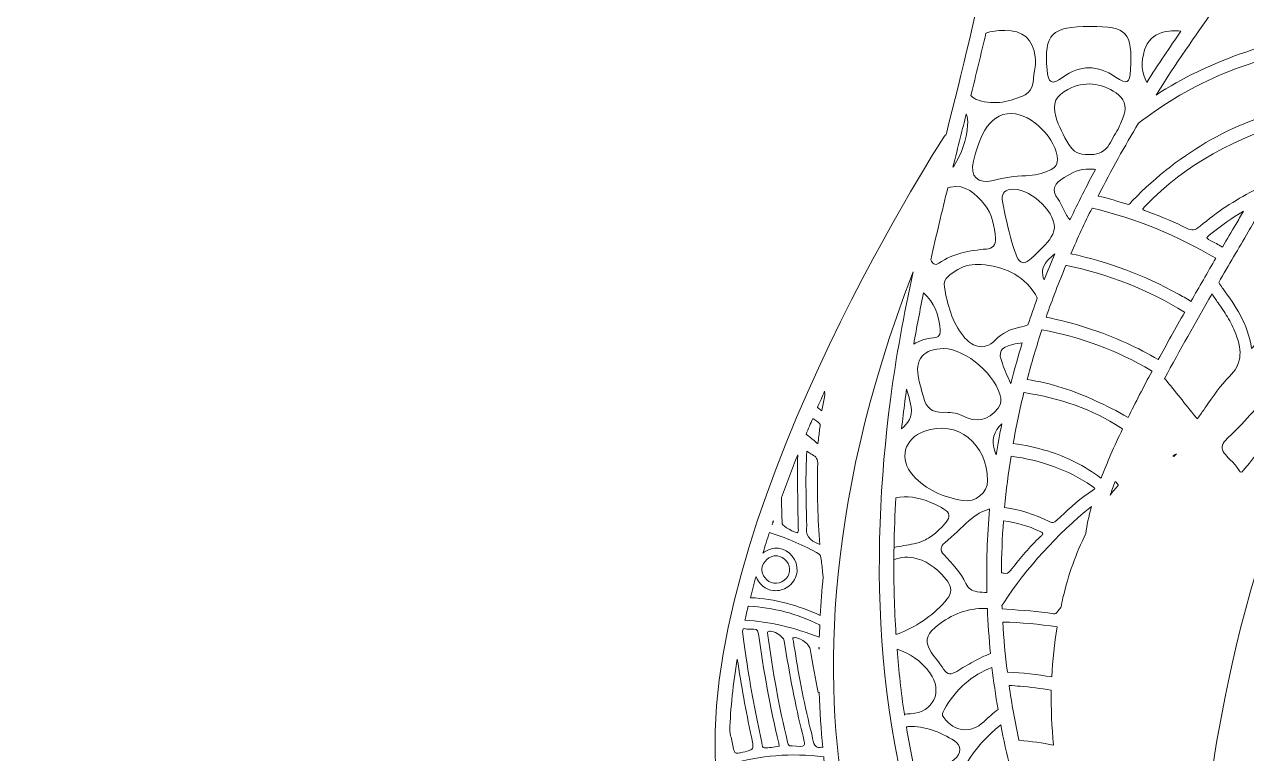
# Model space of a CAD drawing. Extents: x 467 to 8573, y -6014 to -20.
# Drawn here: x 467 to 1405, y -4274 to -3714 of the extents above; entities that cross this region are included whole.
import ezdxf

# ---------------------------------------------------------------- set-up
doc = ezdxf.new("R2010")
doc.units = 0
doc.header["$MEASUREMENT"] = 0
doc.layers.add('Layer 1', color=7, linetype='Continuous')

msp = doc.modelspace()

# ---------------------------------------------------------------- linework, layer by layer
at = {"layer": 'Layer 1', "lineweight": 0}
for points, knots in [([(2529.01, -4481.07), (2526.22, -4479.96), (2523.09, -4481.26), (2521.86, -4483.99), (2521.56, -4484.71), (2504.61, -4521.55), (2461.88, -4562.69), (2461.51, -4552.3), (2461.78, -4541.87), (2463.01, -4531.43), (2465.06, -4514.14), (2472.33, -4478.39), (2488.91, -4467.47), (2448.25, -4494.16), (2404.57, -4517.83), (2348.84, -4587), (2348.74, -4578.25), (2349.06, -4569.45), (2350.1, -4560.66), (2352.11, -4543.36), (2359.38, -4507.62), (2376.02, -4496.7), (2331.77, -4525.76), (2283.94, -4551.19), (2221, -4635.47), (2219.7, -4619.83), (2219.39, -4604.22), (2221.22, -4588.57), (2223.27, -4571.27), (2230.53, -4535.49), (2247.12, -4524.62), (2200.79, -4555.03), (2150.44, -4581.49), (2082.93, -4675.94), (2077.73, -4683.24), (2072.98, -4690.96), (2068.96, -4699.01), (2068.22, -4686.14), (2068.26, -4673.26), (2069.78, -4660.33), (2071.79, -4643.02), (2079.06, -4607.24), (2095.68, -4596.32), (2067.06, -4615.13), (2036.93, -4632.43), (2002.19, -4665.12), (2000.7, -4643.96), (1985.02, -4627.26), (1974.41, -4615.94), (1959.68, -4600.28), (1944.1, -4585.09), (1928.08, -4570.78), (1922.38, -4565.69), (1916.54, -4560.74), (1910.91, -4555.95), (1909.5, -4554.75), (1908.1, -4553.56), (1906.72, -4552.36), (1923.83, -4535.97), (1986.37, -4465.17), (2001.95, -4293.7), (2019.64, -4099.17), (1834.06, -3810.77), (1826.16, -3798.61), (1826.16, -3798.61), (1825.71, -3798.88), (1825.71, -3798.88), (1825.61, -3798.45), (1825.51, -3798.03), (1825.39, -3797.58), (1801.47, -3702.42), (1776.71, -3604.01), (1776.45, -3503.92), (1776.45, -3503.92), (1776.42, -3495.23), (1776.42, -3495.23), (1776.02, -3356.5), (1775.58, -3199.26), (1863.6, -3081.38), (1863.6, -3081.38), (1894.24, -3040.33), (1894.24, -3040.33), (1894.24, -3040.33), (1855.46, -3073.81), (1855.46, -3073.81), (1854.81, -3074.37), (1791.02, -3129.91), (1728.21, -3226.1), (1670.23, -3314.92), (1601.1, -3457.67), (1601.1, -3633.6), (1601.1, -3633.6), (1602.06, -3656.94), (1602.06, -3656.94), (1534.04, -3557.22), (1505.32, -3498.68), (1505.03, -3498.06), (1505.03, -3498.06), (1500, -3487.74), (1500, -3487.74), (1500, -3487.74), (1494.97, -3498.06), (1494.97, -3498.06), (1494.68, -3498.68), (1465.96, -3557.22), (1397.94, -3656.94), (1397.94, -3656.94), (1398.9, -3633.36), (1398.9, -3633.36), (1398.9, -3457.67), (1329.77, -3314.92), (1271.79, -3226.1), (1208.98, -3129.91), (1145.18, -3074.37), (1144.54, -3073.81), (1144.54, -3073.81), (1105.76, -3040.33), (1105.76, -3040.33), (1105.76, -3040.33), (1136.41, -3081.38), (1136.41, -3081.38), (1224.42, -3199.26), (1223.98, -3356.48), (1223.58, -3495.2), (1223.58, -3495.2), (1223.55, -3503.92), (1223.55, -3503.92), (1223.29, -3604.01), (1198.55, -3702.42), (1174.61, -3797.58), (1174.49, -3798.03), (1174.39, -3798.45), (1174.29, -3798.88), (1174.29, -3798.88), (1173.84, -3798.61), (1173.84, -3798.61), (1165.94, -3810.77), (980.36, -4099.17), (998.05, -4293.7), (1013.63, -4465.15), (1076.17, -4535.97), (1093.29, -4552.36), (1091.9, -4553.56), (1090.5, -4554.74), (1089.1, -4555.93), (1083.46, -4560.73), (1077.62, -4565.69), (1071.92, -4570.78), (1055.88, -4585.11), (1040.3, -4600.31), (1025.59, -4615.94), (1014.98, -4627.26), (999.28, -4643.96), (997.81, -4665.12), (963.07, -4632.43), (932.94, -4615.13), (904.32, -4596.32), (920.94, -4607.24), (928.21, -4643.02), (930.22, -4660.33), (931.74, -4673.26), (931.78, -4686.14), (931.04, -4699.01), (927.02, -4690.96), (922.27, -4683.24), (917.07, -4675.94), (849.56, -4581.49), (799.21, -4555.03), (752.88, -4524.62), (769.47, -4535.49), (776.73, -4571.27), (778.78, -4588.57), (780.61, -4604.22), (780.3, -4619.83), (779, -4635.47), (716.06, -4551.19), (668.23, -4525.76), (624, -4496.7), (640.62, -4507.62), (647.89, -4543.36), (649.9, -4560.66), (650.94, -4569.45), (651.27, -4578.25), (651.16, -4587), (595.43, -4517.83), (551.75, -4494.16), (511.09, -4467.47), (527.67, -4478.39), (534.94, -4514.14), (536.99, -4531.43), (538.22, -4541.87), (538.49, -4552.3), (538.12, -4562.71), (495.35, -4521.51), (478.44, -4484.69), (478.14, -4483.99), (476.91, -4481.26), (473.78, -4479.96), (470.99, -4481.07), (468.19, -4482.16), (466.77, -4485.25), (467.74, -4488.09), (468.09, -4489.09), (487.35, -4543.1), (534.8, -4601.13), (538.71, -4605.91), (542.81, -4610.71), (547.09, -4615.48), (571.63, -4642.96), (602.57, -4670.43), (640.91, -4692.82), (645.41, -4695.46), (650.09, -4698.04), (654.81, -4700.55), (666.3, -4706.62), (678.41, -4712.17), (691.16, -4717.17), (695.55, -4718.91), (700.07, -4720.6), (704.64, -4722.15), (711.77, -4724.66), (719.08, -4726.93), (726.6, -4729.01), (741.84, -4733.22), (756.38, -4737.44), (770.25, -4741.62), (775.17, -4743.1), (780.01, -4744.55), (784.79, -4746), (791.12, -4747.98), (797.3, -4749.93), (803.34, -4751.89), (807.93, -4753.36), (812.4, -4754.81), (816.8, -4756.29), (824.24, -4758.77), (831.46, -4761.23), (838.47, -4763.68), (823.71, -4781.28), (812.18, -4804.72), (804.14, -4833.51), (795.71, -4863.69), (792.88, -4897.04), (795.74, -4932.6), (796.41, -4940.92), (797.95, -4949.11), (799.41, -4957.03), (801.39, -4967.58), (803.23, -4977.54), (803.22, -4987.76), (803.2, -4998.19), (801.8, -5008.89), (800.44, -5019.23), (799.11, -5029.47), (797.71, -5040.05), (797.57, -5050.71), (797.25, -5076.67), (804.58, -5103.1), (818.29, -5125.16), (821.72, -5130.71), (825.55, -5136), (829.27, -5141.12), (833.8, -5147.36), (838.06, -5153.25), (841.73, -5159.61), (849.12, -5172.46), (848.86, -5183.88), (848.57, -5197.07), (848.39, -5205.48), (848.18, -5214.18), (850.01, -5223.81), (858.66, -5269.44), (893.59, -5304.23), (930.89, -5323.97), (844.82, -5310.54), (775.2, -5282.97), (752.66, -5263.24), (752.66, -5263.24), (744.59, -5270.9), (744.59, -5270.9), (746.33, -5273.1), (787.84, -5325.3), (859.55, -5371.29), (910.79, -5404.14), (985.31, -5438.13), (1074.34, -5438.11), (1094.02, -5438.11), (1114.43, -5436.46), (1135.43, -5432.75), (1003.6, -5539.42), (828.4, -5502.83), (820.71, -5501.16), (820.71, -5501.16), (820.69, -5501.3), (820.69, -5501.3), (820.69, -5501.3), (819.41, -5500.99), (819.41, -5500.99), (819.41, -5500.99), (819.41, -5506.86), (819.41, -5506.86), (819.41, -5506.86), (817.07, -5511.66), (817.07, -5511.66), (817.07, -5511.66), (817.55, -5511.83), (817.55, -5511.83), (817.55, -5511.83), (817.53, -5511.86), (817.53, -5511.86), (821.05, -5513.19), (904.94, -5544.52), (1014.71, -5550.07), (1025.42, -5550.6), (1036, -5550.87), (1046.44, -5550.87), (1084.43, -5550.87), (1120.55, -5547.27), (1154.61, -5540.24), (1160.58, -5585.47), (1164.88, -5634.05), (1168.13, -5692.58), (1168.89, -5706.42), (1169.29, -5720.87), (1169.66, -5734.83), (1170.64, -5770.6), (1171.66, -5807.59), (1178.84, -5842.33), (1183.48, -5864.77), (1194.25, -5896.26), (1219.23, -5918.88), (1247.71, -5944.67), (1283.75, -5948.93), (1326.34, -5931.56), (1329.19, -5930.4), (1332.06, -5929.17), (1334.91, -5927.96), (1341.51, -5937.99), (1385.57, -5999.66), (1469.9, -5999.66), (1479.42, -5999.66), (1489.45, -5998.88), (1500, -5997.15), (1604, -6014.25), (1657.74, -5939.12), (1665.09, -5927.96), (1667.94, -5929.17), (1670.81, -5930.4), (1673.66, -5931.56), (1690.77, -5938.54), (1706.83, -5942.02), (1721.76, -5942.02), (1743.99, -5942.02), (1763.74, -5934.31), (1780.77, -5918.88), (1805.75, -5896.26), (1816.52, -5864.77), (1821.16, -5842.33), (1828.34, -5807.59), (1829.37, -5770.6), (1830.34, -5734.83), (1830.71, -5720.87), (1831.11, -5706.42), (1831.87, -5692.58), (1835.12, -5634.05), (1839.42, -5585.47), (1845.39, -5540.24), (1879.45, -5547.28), (1915.57, -5550.87), (1953.56, -5550.87), (1963.98, -5550.87), (1974.58, -5550.6), (1985.29, -5550.07), (2095.05, -5544.52), (2178.95, -5513.19), (2182.47, -5511.86), (2182.47, -5511.86), (2182.45, -5511.81), (2182.45, -5511.81), (2182.45, -5511.81), (2182.98, -5511.62), (2182.98, -5511.62), (2182.98, -5511.62), (2180.59, -5506.59), (2180.59, -5506.59), (2180.59, -5506.59), (2180.59, -5500.99), (2180.59, -5500.99), (2180.59, -5500.99), (2179.16, -5501.04), (2179.16, -5501.04), (2179.16, -5501.04), (2178.63, -5501.32), (2178.63, -5501.32), (2164.51, -5504.27), (1993.74, -5537.23), (1864.57, -5432.75), (1885.57, -5436.46), (1905.96, -5438.11), (1925.66, -5438.11), (2014.69, -5438.11), (2089.21, -5404.14), (2140.45, -5371.29), (2212.16, -5325.3), (2253.67, -5273.1), (2255.41, -5270.9), (2255.41, -5270.9), (2247.34, -5263.24), (2247.34, -5263.24), (2224.8, -5282.97), (2155.18, -5310.54), (2069.13, -5323.97), (2106.41, -5304.23), (2141.34, -5269.44), (2149.99, -5223.81), (2151.82, -5214.18), (2151.61, -5205.48), (2151.43, -5197.07), (2151.14, -5183.88), (2150.88, -5172.46), (2158.27, -5159.61), (2161.94, -5153.25), (2166.2, -5147.36), (2170.73, -5141.12), (2174.45, -5136), (2178.28, -5130.71), (2181.71, -5125.16), (2195.42, -5103.1), (2202.75, -5076.67), (2202.43, -5050.71), (2202.29, -5040.05), (2200.89, -5029.47), (2199.56, -5019.23), (2198.2, -5008.89), (2196.8, -4998.19), (2196.78, -4987.76), (2196.77, -4977.54), (2198.61, -4967.58), (2200.59, -4957.03), (2202.05, -4949.11), (2203.59, -4940.92), (2204.26, -4932.6), (2207.12, -4897.04), (2204.29, -4863.69), (2195.86, -4833.51), (2187.82, -4804.7), (2176.29, -4781.26), (2161.53, -4763.67), (2194.1, -4752.28), (2231.06, -4740.78), (2273.4, -4729.01), (2465.31, -4675.72), (2531.62, -4489.98), (2532.26, -4488.09), (2533.23, -4485.25), (2531.81, -4482.16), (2529.01, -4481.07)], [0, 0, 0, 0, 1, 1, 1, 2, 2, 2, 3, 3, 3, 4, 4, 4, 5, 5, 5, 6, 6, 6, 7, 7, 7, 8, 8, 8, 9, 9, 9, 10, 10, 10, 11, 11, 11, 12, 12, 12, 13, 13, 13, 14, 14, 14, 15, 15, 15, 16, 16, 16, 17, 17, 17, 18, 18, 18, 19, 19, 19, 20, 20, 20, 21, 21, 21, 22, 22, 22, 23, 23, 23, 24, 24, 24, 25, 25, 25, 26, 26, 26, 27, 27, 27, 28, 28, 28, 29, 29, 29, 30, 30, 30, 31, 31, 31, 32, 32, 32, 33, 33, 33, 34, 34, 34, 35, 35, 35, 36, 36, 36, 37, 37, 37, 38, 38, 38, 39, 39, 39, 40, 40, 40, 41, 41, 41, 42, 42, 42, 43, 43, 43, 44, 44, 44, 45, 45, 45, 46, 46, 46, 47, 47, 47, 48, 48, 48, 49, 49, 49, 50, 50, 50, 51, 51, 51, 52, 52, 52, 53, 53, 53, 54, 54, 54, 55, 55, 55, 56, 56, 56, 57, 57, 57, 58, 58, 58, 59, 59, 59, 60, 60, 60, 61, 61, 61, 62, 62, 62, 63, 63, 63, 64, 64, 64, 65, 65, 65, 66, 66, 66, 67, 67, 67, 68, 68, 68, 69, 69, 69, 70, 70, 70, 71, 71, 71, 72, 72, 72, 73, 73, 73, 74, 74, 74, 75, 75, 75, 76, 76, 76, 77, 77, 77, 78, 78, 78, 79, 79, 79, 80, 80, 80, 81, 81, 81, 82, 82, 82, 83, 83, 83, 84, 84, 84, 85, 85, 85, 86, 86, 86, 87, 87, 87, 88, 88, 88, 89, 89, 89, 90, 90, 90, 91, 91, 91, 92, 92, 92, 93, 93, 93, 94, 94, 94, 95, 95, 95, 96, 96, 96, 97, 97, 97, 98, 98, 98, 99, 99, 99, 100, 100, 100, 101, 101, 101, 102, 102, 102, 103, 103, 103, 104, 104, 104, 105, 105, 105, 106, 106, 106, 107, 107, 107, 108, 108, 108, 109, 109, 109, 110, 110, 110, 111, 111, 111, 112, 112, 112, 113, 113, 113, 114, 114, 114, 115, 115, 115, 116, 116, 116, 117, 117, 117, 118, 118, 118, 119, 119, 119, 120, 120, 120, 121, 121, 121, 122, 122, 122, 123, 123, 123, 124, 124, 124, 125, 125, 125, 126, 126, 126, 127, 127, 127, 128, 128, 128, 129, 129, 129, 130, 130, 130, 131, 131, 131, 132, 132, 132, 133, 133, 133, 134, 134, 134, 135, 135, 135, 136, 136, 136, 137, 137, 137, 138, 138, 138, 139, 139, 139, 140, 140, 140, 141, 141, 141, 142, 142, 142, 143, 143, 143, 144, 144, 144, 145, 145, 145, 146, 146, 146, 147, 147, 147, 148, 148, 148, 149, 149, 149, 150, 150, 150, 151, 151, 151, 152, 152, 152, 152]), ([(1471.33, -3720.88), (1471.33, -3720.88), (1470.58, -3720.95), (1470.58, -3720.95), (1422.51, -3725.8), (1375.91, -3742.11), (1335.57, -3768.11), (1351.02, -3743.81), (1365.98, -3722.3), (1379.07, -3703.66), (1379.07, -3703.66), (1381.41, -3702.79), (1381.41, -3702.79), (1413.79, -3690.73), (1447.77, -3683.7), (1482.36, -3681.86), (1479.39, -3694.14), (1475.77, -3707.35), (1471.33, -3720.88)], [0, 0, 0, 0, 1, 1, 1, 2, 2, 2, 3, 3, 3, 4, 4, 4, 5, 5, 5, 6, 6, 6, 6]), ([(1285.05, -3715.45), (1313.36, -3715.44), (1317.69, -3720.08), (1315.97, -3748.63), (1315.32, -3759.41), (1313.39, -3760.52), (1304.57, -3754.33), (1290.78, -3744.69), (1277.42, -3744.89), (1263.79, -3754.65), (1255.42, -3760.64), (1252.85, -3759.16), (1251.94, -3748.71), (1249.56, -3721.27), (1255.32, -3715.47), (1285.05, -3715.45)], [0, 0, 0, 0, 1, 1, 1, 2, 2, 2, 3, 3, 3, 4, 4, 4, 5, 5, 5, 5]), ([(1204.98, -3720.56), (1208.89, -3719.21), (1213.64, -3718.54), (1219.39, -3718.48), (1233.46, -3718.32), (1241.33, -3725.2), (1242.87, -3739.17), (1243.14, -3741.58), (1243.24, -3744.16), (1242.71, -3746.49), (1241.02, -3754), (1242.75, -3764.07), (1235.02, -3767.89), (1224.04, -3773.32), (1211.52, -3775.93), (1199.25, -3772.07), (1196.73, -3771.29), (1194.83, -3770.09), (1193.4, -3768.59), (1197.34, -3752.67), (1201.26, -3736.65), (1204.98, -3720.56)], [0, 0, 0, 0, 1, 1, 1, 2, 2, 2, 3, 3, 3, 4, 4, 4, 5, 5, 5, 6, 6, 6, 7, 7, 7, 7]), ([(1326.8, -3733.44), (1328.99, -3726.72), (1333.39, -3722.16), (1340.11, -3720.2), (1345.08, -3718.75), (1349.92, -3718.49), (1354.67, -3719.11), (1346.31, -3731.27), (1337.45, -3744.4), (1328.42, -3758.47), (1324.57, -3751.54), (1323.77, -3742.81), (1326.8, -3733.44)], [0, 0, 0, 0, 1, 1, 1, 2, 2, 2, 3, 3, 3, 4, 4, 4, 4]), ([(1325.54, -3787.23), (1367.48, -3755.57), (1415.31, -3736.82), (1467.73, -3731.44), (1463.59, -3743.13), (1458.83, -3754.94), (1453.36, -3766.48), (1451.91, -3769.53), (1450.29, -3772.81), (1448.54, -3776.27), (1448.54, -3776.27), (1447.17, -3776.54), (1447.17, -3776.54), (1398.32, -3786.61), (1354.69, -3811.05), (1317.5, -3849.15), (1317.18, -3849.49), (1316.85, -3849.87), (1316.53, -3850.26), (1315.13, -3851.91), (1314.6, -3852.31), (1313.46, -3851.93), (1306.43, -3849.66), (1299.09, -3847.58), (1291.07, -3845.62), (1301.16, -3825.81), (1311.65, -3807.19), (1322.13, -3789.8), (1322.13, -3789.8), (1325.54, -3787.23), (1325.54, -3787.23)], [0, 0, 0, 0, 1, 1, 1, 2, 2, 2, 3, 3, 3, 4, 4, 4, 5, 5, 5, 6, 6, 6, 7, 7, 7, 8, 8, 8, 9, 9, 9, 10, 10, 10, 10]), ([(1267.92, -3763.76), (1280.83, -3757.19), (1293.24, -3758.66), (1304.98, -3766.54), (1311.05, -3770.62), (1313.27, -3776.36), (1310.81, -3783.61), (1309.57, -3787.26), (1308.08, -3790.79), (1306.45, -3794.22), (1303.82, -3798.69), (1301.21, -3803.25), (1298.6, -3807.86), (1294.84, -3812.53), (1289.62, -3814.07), (1283.6, -3813.78), (1276.89, -3814.39), (1271.96, -3811.63), (1268.55, -3805.98), (1264.45, -3799.19), (1260.83, -3792.17), (1258.65, -3784.53), (1255.8, -3774.46), (1258.55, -3768.54), (1267.92, -3763.76)], [0, 0, 0, 0, 1, 1, 1, 2, 2, 2, 3, 3, 3, 4, 4, 4, 5, 5, 5, 6, 6, 6, 7, 7, 7, 8, 8, 8, 8]), ([(1185.45, -3800.31), (1186.91, -3794.46), (1188.4, -3788.61), (1189.88, -3782.72), (1189.87, -3782.7), (1189.87, -3782.7), (1189.87, -3782.69), (1189.88, -3782.67), (1189.88, -3782.65), (1189.9, -3782.62), (1189.88, -3782.65), (1189.88, -3782.69), (1189.88, -3782.72), (1190.77, -3785.23), (1191.13, -3788.08), (1190.91, -3791.24), (1190.09, -3802.53), (1186.47, -3813.18), (1180.24, -3822.68), (1180.04, -3822.99), (1179.83, -3823.28), (1179.61, -3823.57), (1181.56, -3815.79), (1183.5, -3808.04), (1185.45, -3800.31)], [0, 0, 0, 0, 1, 1, 1, 2, 2, 2, 3, 3, 3, 4, 4, 4, 5, 5, 5, 6, 6, 6, 7, 7, 7, 8, 8, 8, 8]), ([(1259.86, -3817.84), (1259.9, -3822.14), (1257.27, -3824.25), (1253.92, -3825.79), (1248.14, -3828.45), (1241.98, -3829.83), (1235.67, -3830.04), (1227.17, -3830.31), (1218.87, -3831.57), (1210.6, -3833.64), (1198.55, -3836.62), (1192.51, -3830.6), (1195.46, -3818.88), (1197.54, -3810.65), (1199.88, -3802.5), (1204.22, -3795.13), (1208.79, -3787.4), (1215.05, -3782.16), (1224.64, -3782.33), (1240.05, -3782.28), (1259.74, -3802.17), (1259.86, -3817.84)], [0, 0, 0, 0, 1, 1, 1, 2, 2, 2, 3, 3, 3, 4, 4, 4, 5, 5, 5, 6, 6, 6, 7, 7, 7, 7]), ([(1412.58, -3840.43), (1412.58, -3840.43), (1410.23, -3841.62), (1410.23, -3841.62), (1395.96, -3848.81), (1382.23, -3857.94), (1369.43, -3868.79), (1365.57, -3872.07), (1363.2, -3872.39), (1358.92, -3870.24), (1350.28, -3865.92), (1340.86, -3861.93), (1328.37, -3857.29), (1325.8, -3856.33), (1325.45, -3855.82), (1325.45, -3855.8), (1325.47, -3855.53), (1325.86, -3854.83), (1327.64, -3852.99), (1358.03, -3821.71), (1397.58, -3799.43), (1442.1, -3788.47), (1434.03, -3803.44), (1423.91, -3821.03), (1412.58, -3840.43)], [0, 0, 0, 0, 1, 1, 1, 2, 2, 2, 3, 3, 3, 4, 4, 4, 5, 5, 5, 6, 6, 6, 7, 7, 7, 8, 8, 8, 8]), ([(1264.93, -3831.44), (1271.09, -3827.62), (1277.28, -3824.56), (1284.74, -3824.95), (1286.23, -3824.9), (1287.66, -3824.99), (1289.06, -3825.17), (1282.39, -3837.61), (1275.83, -3850.55), (1269.52, -3863.98), (1268.6, -3862.9), (1267.71, -3861.73), (1266.93, -3860.39), (1264.61, -3856.4), (1263.22, -3851.78), (1260.48, -3848.14), (1254.57, -3840.31), (1257.95, -3835.79), (1264.93, -3831.44)], [0, 0, 0, 0, 1, 1, 1, 2, 2, 2, 3, 3, 3, 4, 4, 4, 5, 5, 5, 6, 6, 6, 6]), ([(1175.74, -3839.2), (1176.33, -3839.03), (1176.95, -3838.86), (1177.6, -3838.74), (1189.18, -3836.4), (1197.22, -3843.72), (1203.88, -3852.08), (1209.88, -3859.61), (1211.57, -3868.81), (1212.37, -3878.18), (1212.82, -3883.29), (1210.15, -3885.84), (1205.33, -3886.28), (1192.44, -3887.44), (1179.93, -3889.57), (1168.89, -3897.12), (1165.67, -3899.32), (1163.69, -3897.39), (1162.63, -3894.49), (1166.8, -3875.96), (1171.22, -3857.51), (1175.74, -3839.2)], [0, 0, 0, 0, 1, 1, 1, 2, 2, 2, 3, 3, 3, 4, 4, 4, 5, 5, 5, 6, 6, 6, 7, 7, 7, 7]), ([(1223.98, -3840.5), (1237.13, -3838.55), (1257.85, -3856.56), (1257.51, -3869.66), (1256.91, -3877.15), (1251.65, -3881.79), (1246.93, -3886.64), (1232.59, -3901.3), (1230.84, -3900.77), (1224.9, -3880.91), (1221.86, -3870.68), (1219.74, -3860.26), (1217.78, -3849.8), (1216.79, -3844.51), (1218.41, -3841.32), (1223.98, -3840.5)], [0, 0, 0, 0, 1, 1, 1, 2, 2, 2, 3, 3, 3, 4, 4, 4, 5, 5, 5, 5]), ([(1381.51, -3893.41), (1375.16, -3904.28), (1368.73, -3915.36), (1362.35, -3926.48), (1358.66, -3924.25), (1355.35, -3922.32), (1352.26, -3920.61), (1326.73, -3906.42), (1299.13, -3896.09), (1270.19, -3889.91), (1275.41, -3877.85), (1280.85, -3866.15), (1286.45, -3854.83), (1286.45, -3854.83), (1286.82, -3854.92), (1286.82, -3854.92), (1320.27, -3863.02), (1352.13, -3875.97), (1381.51, -3893.41)], [0, 0, 0, 0, 1, 1, 1, 2, 2, 2, 3, 3, 3, 4, 4, 4, 5, 5, 5, 6, 6, 6, 6]), ([(1377.69, -3879.95), (1374.75, -3878.48), (1374.63, -3877.75), (1374.63, -3877.73), (1374.62, -3877.49), (1374.96, -3876.78), (1377.57, -3874.68), (1385.64, -3868.16), (1394.1, -3862.32), (1402.75, -3857.22), (1400.79, -3860.57), (1398.81, -3863.93), (1396.8, -3867.36), (1393.44, -3873.07), (1390.02, -3878.89), (1386.56, -3884.78), (1383.22, -3882.85), (1380.4, -3881.31), (1377.69, -3879.95)], [0, 0, 0, 0, 1, 1, 1, 2, 2, 2, 3, 3, 3, 4, 4, 4, 5, 5, 5, 6, 6, 6, 6]), ([(1387.09, -3916.89), (1386.24, -3915.72), (1385.37, -3914.44), (1384.41, -3912.95), (1384.41, -3912.95), (1383.69, -3911.88), (1383.69, -3911.88), (1391.39, -3898.63), (1399.05, -3885.6), (1406.44, -3873.02), (1409.1, -3868.5), (1411.7, -3864.06), (1414.27, -3859.68), (1427.07, -3876.14), (1434.8, -3896.07), (1438.54, -3922.35), (1438.83, -3924.38), (1438.4, -3926), (1437.05, -3927.92), (1429.48, -3938.75), (1421.01, -3948.63), (1411.22, -3960.08), (1410.47, -3960.95), (1409.72, -3961.82), (1408.95, -3962.73), (1406.18, -3943.38), (1396.08, -3929.38), (1387.09, -3916.89)], [0, 0, 0, 0, 1, 1, 1, 2, 2, 2, 3, 3, 3, 4, 4, 4, 5, 5, 5, 6, 6, 6, 7, 7, 7, 8, 8, 8, 9, 9, 9, 9]), ([(1249.74, -3909.91), (1247.56, -3904.97), (1247.83, -3900.17), (1252.22, -3895.2), (1253.97, -3893.24), (1255.87, -3891.5), (1257.9, -3889.95), (1255.1, -3896.5), (1252.39, -3903.16), (1249.74, -3909.91)], [0, 0, 0, 0, 1, 1, 1, 2, 2, 2, 3, 3, 3, 3]), ([(1583.97, -4004.69), (1587.83, -4008.87), (1591.68, -4013.06), (1595.52, -4017.28), (1595.52, -4017.28), (1598.49, -4020.56), (1598.49, -4020.56), (1602.95, -4025.47), (1607.55, -4030.54), (1612.31, -4035.35), (1614.86, -4037.91), (1614.92, -4038.76), (1612.81, -4041.07), (1610.86, -4043.2), (1609.07, -4045.83), (1607.35, -4048.37), (1604.62, -4052.4), (1601.53, -4056.95), (1598.99, -4057.21), (1596.17, -4057.48), (1593.1, -4052.62), (1590.37, -4048.3), (1588.94, -4046.03), (1587.45, -4043.68), (1585.87, -4041.77), (1571.84, -4024.96), (1556.91, -4008.37), (1541.5, -3992.5), (1541.5, -3992.5), (1532.63, -3983.37), (1532.63, -3983.37), (1523.84, -3970.23), (1514.33, -3958), (1504.08, -3947.06), (1501.96, -3944.79), (1498.04, -3944.79), (1495.92, -3947.06), (1485.72, -3957.95), (1476.26, -3970.11), (1467.49, -3983.19), (1467.49, -3983.19), (1458.64, -3992.3), (1458.64, -3992.3), (1439.18, -4012.3), (1420.84, -4033.25), (1404.12, -4054.58), (1401.7, -4057.67), (1400.89, -4057.62), (1400.86, -4057.63), (1400.86, -4057.63), (1400.06, -4057.52), (1398.32, -4054.72), (1396.73, -4052.16), (1394.48, -4049.9), (1392.31, -4047.72), (1388.98, -4044.39), (1385.84, -4041.24), (1386.25, -4038.15), (1386.7, -4034.79), (1390.57, -4031.24), (1394.31, -4027.81), (1396.06, -4026.2), (1397.87, -4024.55), (1399.41, -4022.84), (1404.82, -4016.87), (1410.36, -4010.85), (1415.74, -4005.03), (1437.53, -3981.38), (1460.07, -3956.92), (1478.38, -3929.47), (1486.04, -3918), (1492.83, -3905.75), (1500.09, -3890.32), (1520.43, -3935.61), (1552.71, -3970.69), (1583.97, -4004.69)], [0, 0, 0, 0, 1, 1, 1, 2, 2, 2, 3, 3, 3, 4, 4, 4, 5, 5, 5, 6, 6, 6, 7, 7, 7, 8, 8, 8, 9, 9, 9, 10, 10, 10, 11, 11, 11, 12, 12, 12, 13, 13, 13, 14, 14, 14, 15, 15, 15, 16, 16, 16, 17, 17, 17, 18, 18, 18, 19, 19, 19, 20, 20, 20, 21, 21, 21, 22, 22, 22, 23, 23, 23, 24, 24, 24, 25, 25, 25, 25]), ([(1242.41, -3920.37), (1243.21, -3921.62), (1243.84, -3922.83), (1244.4, -3924.01), (1244.4, -3924.01), (1244.42, -3924.01), (1244.42, -3924.01), (1241.94, -3930.73), (1239.57, -3937.57), (1237.27, -3944.5), (1235.41, -3945.29), (1233.29, -3945.92), (1230.89, -3946.34), (1223.64, -3947.61), (1217.3, -3951.05), (1212.29, -3956.09), (1202.82, -3965.61), (1193.52, -3960.39), (1187.73, -3953.29), (1178.89, -3942.42), (1175.41, -3929.01), (1173.14, -3915.49), (1171.93, -3908.31), (1178.35, -3905.22), (1183.33, -3902.03), (1188.81, -3898.52), (1195.16, -3898.12), (1201.28, -3898.04), (1218.4, -3899.57), (1232.92, -3905.72), (1242.41, -3920.37)], [0, 0, 0, 0, 1, 1, 1, 2, 2, 2, 3, 3, 3, 4, 4, 4, 5, 5, 5, 6, 6, 6, 7, 7, 7, 8, 8, 8, 9, 9, 9, 10, 10, 10, 10]), ([(1357.53, -3934.78), (1357.53, -3934.78), (1357.59, -3934.81), (1357.59, -3934.81), (1350.66, -3946.99), (1343.83, -3959.18), (1337.3, -3971.19), (1329.55, -3966.57), (1321.46, -3962.33), (1313.24, -3958.63), (1292.68, -3949.35), (1271.81, -3942.62), (1251.21, -3938.63), (1255.95, -3924.96), (1261.06, -3911.69), (1266.41, -3898.81), (1266.41, -3898.81), (1266.74, -3898.87), (1266.74, -3898.87), (1298.89, -3905.48), (1329.43, -3917.56), (1357.53, -3934.78)], [0, 0, 0, 0, 1, 1, 1, 2, 2, 2, 3, 3, 3, 4, 4, 4, 5, 5, 5, 6, 6, 6, 7, 7, 7, 7]), ([(1149.1, -3903.86), (1142.05, -3936.31), (1135.91, -3969.04), (1131.66, -4001.84), (1116.36, -4119.92), (1115.59, -4276.61), (1181.04, -4409.9), (1175.65, -4433.84), (1167.55, -4456.24), (1157.09, -4476.36), (1145.16, -4458), (1115.09, -4405.57), (1098.78, -4322.45), (1081.17, -4232.73), (1076.94, -4089.65), (1149.1, -3903.86)], [0, 0, 0, 0, 1, 1, 1, 2, 2, 2, 3, 3, 3, 4, 4, 4, 5, 5, 5, 5]), ([(1157.1, -3919.96), (1165.26, -3927.2), (1168.95, -3936.82), (1169.92, -3947.8), (1170.26, -3951.63), (1168.76, -3954.31), (1164.61, -3954.47), (1159.01, -3954.69), (1154.05, -3956.57), (1149.51, -3959.38), (1151.83, -3946.23), (1154.37, -3933.07), (1157.1, -3919.96)], [0, 0, 0, 0, 1, 1, 1, 2, 2, 2, 3, 3, 3, 4, 4, 4, 4]), ([(1373.75, -4007.5), (1371.99, -4010.08), (1370.21, -4012.65), (1368.4, -4015.18), (1367.82, -4016), (1367.43, -4016.41), (1367.23, -4016.6), (1367.01, -4016.43), (1366.66, -4016.1), (1366.13, -4015.44), (1358, -4005.18), (1349.8, -3995.01), (1342.88, -3986.41), (1342.88, -3986.41), (1342.19, -3985.57), (1342.19, -3985.57), (1353.59, -3964.35), (1366.05, -3942.35), (1378.57, -3920.73), (1380.11, -3923.04), (1381.66, -3925.32), (1383.2, -3927.52), (1385.74, -3931.18), (1388.15, -3934.64), (1390.38, -3938.29), (1392.77, -3942.22), (1394.92, -3946.62), (1396.76, -3951.34), (1402.31, -3965.66), (1400.96, -3975.11), (1392.07, -3984), (1385.06, -3991.03), (1379.31, -3999.41), (1373.75, -4007.5)], [0, 0, 0, 0, 1, 1, 1, 2, 2, 2, 3, 3, 3, 4, 4, 4, 5, 5, 5, 6, 6, 6, 7, 7, 7, 8, 8, 8, 9, 9, 9, 10, 10, 10, 11, 11, 11, 11]), ([(1332.08, -3979.69), (1332.08, -3979.69), (1332.54, -3979.98), (1332.54, -3979.98), (1326, -3992.16), (1319.81, -4004.12), (1314.12, -4015.64), (1305.69, -4010.61), (1297.06, -4006.39), (1289.72, -4002.95), (1272.49, -3994.82), (1254.66, -3989.26), (1236.67, -3986.38), (1240.08, -3973.37), (1243.87, -3960.7), (1247.93, -3948.32), (1247.93, -3948.32), (1248.19, -3948.36), (1248.19, -3948.36), (1277.18, -3953.49), (1305.4, -3964.02), (1332.08, -3979.69)], [0, 0, 0, 0, 1, 1, 1, 2, 2, 2, 3, 3, 3, 4, 4, 4, 5, 5, 5, 6, 6, 6, 7, 7, 7, 7]), ([(1224.13, -3989.58), (1224.08, -3989.45), (1224.01, -3989.29), (1223.94, -3989.17), (1221.52, -3984.31), (1219.44, -3979.28), (1217.58, -3974.18), (1214.23, -3965.01), (1215.77, -3962.2), (1225.38, -3959.6), (1228.24, -3958.84), (1231.23, -3958.51), (1232.78, -3958.22), (1232.82, -3958.22), (1232.85, -3958.24), (1232.9, -3958.24), (1229.76, -3968.48), (1226.83, -3978.94), (1224.13, -3989.58)], [0, 0, 0, 0, 1, 1, 1, 2, 2, 2, 3, 3, 3, 4, 4, 4, 5, 5, 5, 6, 6, 6, 6]), ([(1500, -3959.18), (1598.68, -4070.26), (1624.79, -4311.68), (1625.04, -4314.14), (1625.06, -4314.41), (1625.15, -4314.67), (1625.2, -4314.94), (1615.76, -4331.18), (1605.68, -4346.99), (1595.3, -4362.34), (1581.41, -4188.51), (1505.17, -4090.55), (1504.39, -4089.56), (1504.33, -4089.49), (1504.27, -4089.46), (1504.23, -4089.41), (1504.01, -4089.15), (1503.79, -4088.93), (1503.53, -4088.72), (1503.5, -4088.71), (1503.48, -4088.67), (1503.45, -4088.66), (1502.49, -4087.91), (1501.31, -4087.45), (1500, -4087.45), (1498.69, -4087.45), (1497.51, -4087.91), (1496.55, -4088.66), (1496.52, -4088.67), (1496.5, -4088.71), (1496.47, -4088.72), (1496.21, -4088.93), (1495.99, -4089.15), (1495.77, -4089.41), (1495.73, -4089.46), (1495.67, -4089.49), (1495.61, -4089.56), (1494.83, -4090.55), (1418.59, -4188.51), (1404.7, -4362.34), (1394.32, -4346.97), (1384.24, -4331.18), (1374.8, -4314.94), (1374.87, -4314.68), (1374.94, -4314.41), (1374.96, -4314.14), (1375.21, -4311.68), (1401.29, -4070.28), (1500, -3959.18)], [0, 0, 0, 0, 1, 1, 1, 2, 2, 2, 3, 3, 3, 4, 4, 4, 5, 5, 5, 6, 6, 6, 7, 7, 7, 8, 8, 8, 9, 9, 9, 10, 10, 10, 11, 11, 11, 12, 12, 12, 13, 13, 13, 14, 14, 14, 15, 15, 15, 16, 16, 16, 16]), ([(1216.35, -4000.83), (1216.83, -4003.8), (1216.13, -4006.14), (1214.3, -4008.39), (1206.3, -4018.3), (1197.82, -4019.99), (1186.47, -4014), (1181.98, -4011.63), (1176.98, -4011.51), (1172.09, -4011.66), (1163.59, -4011.92), (1158.9, -4007.76), (1156.95, -3999.81), (1155.84, -3995.32), (1154.48, -3990.88), (1153.42, -3986.38), (1149.87, -3971.19), (1156.98, -3962.52), (1172.73, -3962.73), (1189.71, -3962.93), (1213.58, -3983.87), (1216.35, -4000.83)], [0, 0, 0, 0, 1, 1, 1, 2, 2, 2, 3, 3, 3, 4, 4, 4, 5, 5, 5, 6, 6, 6, 7, 7, 7, 7]), ([(1081.15, -3995.47), (1081.48, -3998.2), (1080.81, -4001.51), (1080.09, -4004.99), (1079.74, -4006.75), (1079.38, -4008.54), (1079.11, -4010.39), (1079.11, -4010.39), (1075.61, -4007.98), (1075.61, -4007.98), (1077.45, -4003.78), (1079.29, -3999.6), (1081.15, -3995.47)], [0, 0, 0, 0, 1, 1, 1, 2, 2, 2, 3, 3, 3, 4, 4, 4, 4]), ([(1140.23, -4024.36), (1141.01, -4017.19), (1141.87, -4010.16), (1142.75, -4003.27), (1143.16, -4000.1), (1143.61, -3996.94), (1144.05, -3993.77), (1145.48, -3997.95), (1146.63, -4002.45), (1147.46, -4007.35), (1148.86, -4015.45), (1145.04, -4019.96), (1140.23, -4024.36)], [0, 0, 0, 0, 1, 1, 1, 2, 2, 2, 3, 3, 3, 4, 4, 4, 4]), ([(1308.65, -4023.52), (1308.85, -4023.68), (1309.07, -4023.81), (1309.28, -4023.95), (1309.28, -4023.95), (1309.89, -4024.36), (1309.89, -4024.36), (1303.49, -4037.7), (1297.91, -4050.38), (1293.43, -4062.05), (1293.31, -4061.97), (1293.19, -4061.88), (1293.07, -4061.8), (1280.65, -4052.69), (1266.91, -4045.78), (1252.22, -4041.29), (1243.51, -4038.63), (1234.66, -4036.66), (1225.89, -4035.49), (1228.24, -4022.19), (1231.01, -4009.21), (1234.11, -3996.48), (1234.11, -3996.48), (1234.28, -3996.51), (1234.28, -3996.51), (1261.55, -4000.4), (1286.58, -4009.48), (1308.65, -4023.52)], [0, 0, 0, 0, 1, 1, 1, 2, 2, 2, 3, 3, 3, 4, 4, 4, 5, 5, 5, 6, 6, 6, 7, 7, 7, 8, 8, 8, 9, 9, 9, 9]), ([(1072.02, -4016.29), (1073.05, -4016.99), (1074.07, -4017.69), (1075.08, -4018.42), (1075.08, -4018.42), (1075.33, -4018.59), (1075.33, -4018.59), (1076.99, -4019.77), (1077.84, -4020.45), (1077.62, -4022.18), (1077.18, -4025.54), (1076.8, -4028.92), (1076.39, -4032.59), (1076.39, -4032.59), (1076.02, -4035.86), (1076.02, -4035.86), (1073.2, -4033.35), (1070.21, -4030.9), (1067.09, -4028.54), (1067.09, -4028.54), (1066.92, -4028.4), (1066.92, -4028.4), (1068.61, -4024.34), (1070.3, -4020.3), (1072.02, -4016.29)], [0, 0, 0, 0, 1, 1, 1, 2, 2, 2, 3, 3, 3, 4, 4, 4, 5, 5, 5, 6, 6, 6, 7, 7, 7, 8, 8, 8, 8]), ([(1157.91, -4026.08), (1182.65, -4017.02), (1206.49, -4035.76), (1206.23, -4064.07), (1206.16, -4073.2), (1197.22, -4081.06), (1186.98, -4079.31), (1172.55, -4076.81), (1159.07, -4071.29), (1149.07, -4060.02), (1137.8, -4047.36), (1142.05, -4031.89), (1157.91, -4026.08)], [0, 0, 0, 0, 1, 1, 1, 2, 2, 2, 3, 3, 3, 4, 4, 4, 4]), ([(1212.9, -4044.36), (1212.58, -4043.39), (1212.24, -4042.43), (1211.86, -4041.48), (1208.76, -4033.61), (1211.33, -4025.45), (1217.15, -4020.54), (1215.58, -4028.37), (1214.16, -4036.32), (1212.9, -4044.36)], [0, 0, 0, 0, 1, 1, 1, 2, 2, 2, 3, 3, 3, 3]), ([(1067.45, -4041.51), (1068.44, -4042.23), (1069.46, -4042.81), (1070.47, -4043.39), (1073.53, -4045.14), (1075.93, -4046.54), (1075.85, -4050.47), (1075.32, -4073.79), (1075.83, -4093.74), (1077.45, -4113.11), (1068.94, -4109.94), (1066.03, -4105.6), (1067.48, -4098.42), (1067.59, -4097.89), (1067.5, -4097.39), (1067.42, -4096.95), (1067.38, -4096.73), (1067.35, -4096.51), (1067.33, -4096.3), (1067.33, -4096.3), (1067.3, -4094.44), (1067.3, -4094.44), (1066.85, -4077.39), (1066.41, -4059.78), (1067.45, -4041.51)], [0, 0, 0, 0, 1, 1, 1, 2, 2, 2, 3, 3, 3, 4, 4, 4, 5, 5, 5, 6, 6, 6, 7, 7, 7, 8, 8, 8, 8]), ([(1351.2, -4043.52), (1350.52, -4044.22), (1349.87, -4044.94), (1349.21, -4045.64), (1349.21, -4045.64), (1348.64, -4045.33), (1348.64, -4045.33), (1348.61, -4045.3), (1348.56, -4045.26), (1348.51, -4045.23), (1349.41, -4044.65), (1350.3, -4044.07), (1351.2, -4043.52)], [0, 0, 0, 0, 1, 1, 1, 2, 2, 2, 3, 3, 3, 4, 4, 4, 4]), ([(1060.51, -4044.15), (1060.49, -4045.16), (1060.44, -4046.32), (1060.35, -4047.77), (1060.22, -4050.48), (1060.16, -4053.33), (1060.2, -4056.24), (1060.27, -4061.47), (1060.34, -4066.71), (1060.42, -4071.95), (1060.56, -4081.13), (1060.69, -4090.33), (1060.78, -4099.53), (1060.78, -4099.95), (1060.83, -4100.4), (1060.88, -4100.87), (1061.05, -4102.46), (1061.1, -4103.47), (1060.13, -4104.07), (1058.53, -4104.47), (1048.97, -4098.74), (1048.53, -4097.14), (1048.3, -4091.23), (1048.13, -4085.21), (1048.03, -4079.27), (1048.03, -4079.27), (1048, -4077.02), (1048, -4077.02), (1051.99, -4065.96), (1056.17, -4054.99), (1060.51, -4044.15)], [0, 0, 0, 0, 1, 1, 1, 2, 2, 2, 3, 3, 3, 4, 4, 4, 5, 5, 5, 6, 6, 6, 7, 7, 7, 8, 8, 8, 9, 9, 9, 10, 10, 10, 10]), ([(1286.92, -4071.59), (1277.78, -4077.34), (1269.83, -4084.71), (1262.13, -4091.83), (1262.13, -4091.83), (1259.32, -4094.44), (1259.32, -4094.44), (1257.18, -4096.4), (1256.16, -4096.76), (1253.46, -4095.43), (1242.27, -4089.89), (1230.8, -4086.25), (1219.4, -4084.63), (1219.4, -4084.63), (1219.3, -4084.63), (1219.3, -4084.63), (1220.53, -4071.27), (1222.18, -4058.18), (1224.23, -4045.35), (1224.23, -4045.35), (1224.3, -4045.35), (1224.3, -4045.35), (1247.39, -4048.28), (1267.63, -4055.71), (1286.16, -4068.03), (1288.09, -4069.31), (1288.55, -4069.87), (1288.58, -4070.11), (1288.58, -4070.11), (1288.46, -4070.62), (1286.92, -4071.59)], [0, 0, 0, 0, 1, 1, 1, 2, 2, 2, 3, 3, 3, 4, 4, 4, 5, 5, 5, 6, 6, 6, 7, 7, 7, 8, 8, 8, 9, 9, 9, 10, 10, 10, 10]), ([(1300.39, -4075.18), (1301.57, -4071.8), (1302.86, -4068.3), (1304.26, -4064.68), (1305.06, -4065.52), (1305.85, -4066.37), (1306.63, -4067.19), (1306.63, -4067.19), (1306.79, -4067.34), (1306.79, -4067.34), (1304.57, -4069.92), (1302.44, -4072.53), (1300.39, -4075.18)], [0, 0, 0, 0, 1, 1, 1, 2, 2, 2, 3, 3, 3, 4, 4, 4, 4]), ([(1162.5, -4080.79), (1180.43, -4088.47), (1180.87, -4090.94), (1166.23, -4104.24), (1163.66, -4106.57), (1160.52, -4108.4), (1157.38, -4109.99), (1155, -4111.2), (1152.27, -4111.88), (1149.63, -4112.43), (1144.56, -4113.5), (1139.44, -4114.32), (1134.43, -4115.28), (1134.63, -4102.36), (1135.11, -4089.63), (1135.83, -4077.14), (1144.03, -4075.55), (1153.03, -4076.73), (1162.5, -4080.79)], [0, 0, 0, 0, 1, 1, 1, 2, 2, 2, 3, 3, 3, 4, 4, 4, 5, 5, 5, 6, 6, 6, 6]), ([(1205.68, -4149.78), (1203.33, -4149.9), (1200.85, -4149.74), (1198.26, -4149.3), (1194.29, -4148.6), (1191.47, -4147.01), (1189.58, -4142.99), (1185.58, -4134.52), (1178.98, -4127.84), (1172.84, -4120.94), (1169.47, -4117.19), (1169.75, -4114.82), (1173.47, -4111.66), (1179.9, -4106.2), (1186.01, -4100.36), (1192.19, -4094.61), (1197.07, -4090.09), (1202.49, -4087.26), (1207.82, -4085.76), (1205.99, -4106.51), (1205.22, -4127.85), (1205.68, -4149.78)], [0, 0, 0, 0, 1, 1, 1, 2, 2, 2, 3, 3, 3, 4, 4, 4, 5, 5, 5, 6, 6, 6, 7, 7, 7, 7]), ([(1256.94, -4166.23), (1245, -4164.37), (1232.71, -4163.55), (1220.84, -4162.76), (1220.84, -4162.76), (1217.41, -4162.53), (1217.41, -4162.53), (1217.37, -4161.64), (1217.34, -4160.75), (1217.3, -4159.86), (1217.3, -4159.86), (1218.62, -4157.83), (1218.62, -4157.83), (1236.13, -4130.94), (1259.38, -4105.45), (1285.97, -4083.96), (1283.82, -4091.56), (1282.39, -4098.47), (1281.81, -4104.54), (1274.14, -4119.83), (1268.21, -4136.4), (1264.14, -4153.86), (1263.56, -4156.37), (1263.02, -4158.87), (1262.49, -4161.4), (1262.49, -4161.4), (1260.31, -4164.35), (1260.31, -4164.35), (1259.18, -4165.87), (1258.46, -4166.47), (1256.94, -4166.23)], [0, 0, 0, 0, 1, 1, 1, 2, 2, 2, 3, 3, 3, 4, 4, 4, 5, 5, 5, 6, 6, 6, 7, 7, 7, 8, 8, 8, 9, 9, 9, 10, 10, 10, 10]), ([(1040.95, -4097.22), (1040.95, -4097.22), (1041.04, -4097.62), (1041.04, -4097.62), (1041.04, -4097.62), (1040.9, -4097.36), (1040.9, -4097.36), (1040.92, -4097.31), (1040.93, -4097.27), (1040.95, -4097.22)], [0, 0, 0, 0, 1, 1, 1, 2, 2, 2, 3, 3, 3, 3]), ([(1041.77, -4094.77), (1041.85, -4095.82), (1041.77, -4096.34), (1041.14, -4096.64), (1041.36, -4096.01), (1041.56, -4095.4), (1041.77, -4094.77)], [0, 0, 0, 0, 1, 1, 1, 2, 2, 2, 2]), ([(1246.14, -4102.9), (1248.62, -4104.08), (1248.75, -4104.65), (1248.75, -4104.66), (1248.75, -4104.71), (1248.72, -4105.34), (1246.64, -4107.24), (1238.5, -4114.66), (1231.52, -4123.35), (1224.78, -4131.74), (1224.78, -4131.74), (1223.81, -4132.97), (1223.81, -4132.97), (1222.01, -4135.19), (1221.08, -4135.77), (1218.6, -4135.12), (1218.33, -4135.05), (1218.04, -4134.98), (1217.77, -4134.93), (1217.77, -4134.93), (1216.9, -4134.73), (1216.9, -4134.73), (1216.96, -4121.21), (1217.51, -4107.92), (1218.46, -4094.87), (1228.7, -4096.22), (1237.49, -4098.76), (1246.14, -4102.9)], [0, 0, 0, 0, 1, 1, 1, 2, 2, 2, 3, 3, 3, 4, 4, 4, 5, 5, 5, 6, 6, 6, 7, 7, 7, 8, 8, 8, 9, 9, 9, 9]), ([(1028.48, -4137.6), (1030.59, -4143.53), (1035.83, -4147.82), (1041.89, -4148.43), (1042.45, -4148.48), (1043.02, -4148.5), (1043.58, -4148.5), (1047.38, -4148.5), (1051.04, -4147.2), (1054.02, -4144.76), (1057.4, -4142), (1059.48, -4138.11), (1059.93, -4133.79), (1060.78, -4125.1), (1054.24, -4116.95), (1045.66, -4115.99), (1041.56, -4115.53), (1037.2, -4116.91), (1033.73, -4119.68), (1035.34, -4114.42), (1037.01, -4109.17), (1038.71, -4103.93), (1038.71, -4103.93), (1038.73, -4103.95), (1038.73, -4103.95), (1050.68, -4107.55), (1062.86, -4112.65), (1074.96, -4119.15), (1076.78, -4120.12), (1078.08, -4120.99), (1078.34, -4123.18), (1078.76, -4126.79), (1079.17, -4130.39), (1079.6, -4134.03), (1079.6, -4134.03), (1080.06, -4137.87), (1080.06, -4137.87), (1079.09, -4148.02), (1078.34, -4157.95), (1077.81, -4167.63), (1060.78, -4159.47), (1043.2, -4154.97), (1024.13, -4153.87), (1025.51, -4148.45), (1026.96, -4143.02), (1028.48, -4137.6)], [0, 0, 0, 0, 1, 1, 1, 2, 2, 2, 3, 3, 3, 4, 4, 4, 5, 5, 5, 6, 6, 6, 7, 7, 7, 8, 8, 8, 9, 9, 9, 10, 10, 10, 11, 11, 11, 12, 12, 12, 13, 13, 13, 14, 14, 14, 15, 15, 15, 15]), ([(1134.31, -4124.81), (1134.32, -4121.62), (1134.37, -4118.47), (1134.43, -4115.31), (1134.37, -4118.47), (1134.34, -4121.62), (1134.32, -4124.8), (1139.39, -4122.55), (1145.59, -4122.08), (1152.14, -4124), (1161.85, -4126.79), (1169.39, -4133.14), (1175.4, -4141.2), (1178.72, -4145.63), (1178.89, -4150.44), (1175.31, -4154.78), (1165.6, -4166.57), (1153.37, -4175.12), (1139.37, -4180.97), (1138.13, -4181.48), (1136.99, -4181.77), (1135.91, -4181.89), (1134.7, -4162.61), (1134.2, -4143.53), (1134.32, -4124.8), (1134.32, -4124.8), (1134.31, -4124.81), (1134.31, -4124.81)], [0, 0, 0, 0, 1, 1, 1, 2, 2, 2, 3, 3, 3, 4, 4, 4, 5, 5, 5, 6, 6, 6, 7, 7, 7, 8, 8, 8, 9, 9, 9, 9]), ([(1033.03, -4131.25), (1033.61, -4126.15), (1038.87, -4121.68), (1043.99, -4121.68), (1044.29, -4121.68), (1044.62, -4121.69), (1044.93, -4121.73), (1047.47, -4122), (1049.98, -4123.52), (1051.82, -4125.86), (1053.68, -4128.23), (1054.55, -4131.09), (1054.19, -4133.72), (1053.48, -4139.22), (1047.79, -4143.43), (1042.03, -4142.75), (1036.89, -4142.15), (1032.44, -4136.45), (1033.03, -4131.25)], [0, 0, 0, 0, 1, 1, 1, 2, 2, 2, 3, 3, 3, 4, 4, 4, 5, 5, 5, 6, 6, 6, 6]), ([(1022.5, -4160.38), (1022.5, -4160.38), (1022.66, -4160.38), (1022.66, -4160.38), (1041.72, -4161.35), (1060.03, -4166.14), (1077.09, -4174.68), (1077.09, -4174.68), (1077.43, -4174.85), (1077.43, -4174.85), (1077.3, -4178.02), (1077.18, -4181.14), (1077.07, -4184.26), (1057.76, -4176.74), (1038.56, -4172.3), (1019.98, -4171.07), (1020.78, -4167.53), (1021.62, -4163.94), (1022.5, -4160.38)], [0, 0, 0, 0, 1, 1, 1, 2, 2, 2, 3, 3, 3, 4, 4, 4, 5, 5, 5, 6, 6, 6, 6]), ([(1202.08, -4162.18), (1203.45, -4162.13), (1204.76, -4162.15), (1206.06, -4162.2), (1206.54, -4173.55), (1207.34, -4185.07), (1208.5, -4196.74), (1203.91, -4198.5), (1199.54, -4200.66), (1195.24, -4203.02), (1190.96, -4205.36), (1186.76, -4207.9), (1182.55, -4210.41), (1178.42, -4212.86), (1175.5, -4213.58), (1172.53, -4208.77), (1169.68, -4204.16), (1165.74, -4200.22), (1162.84, -4195.65), (1158.01, -4188.02), (1158.81, -4182.92), (1165.74, -4176.98), (1176.4, -4167.82), (1188.69, -4162.41), (1202.08, -4162.18)], [0, 0, 0, 0, 1, 1, 1, 2, 2, 2, 3, 3, 3, 4, 4, 4, 5, 5, 5, 6, 6, 6, 7, 7, 7, 8, 8, 8, 8]), ([(1259.69, -4176.3), (1257.56, -4189.09), (1256.18, -4201.89), (1255.53, -4214.67), (1244.4, -4212.81), (1233.02, -4211.57), (1221.74, -4210.95), (1221.74, -4210.95), (1221.43, -4210.94), (1221.43, -4210.94), (1219.83, -4197.98), (1218.67, -4185.2), (1217.92, -4172.61), (1231.81, -4172.95), (1245.87, -4174.2), (1259.69, -4176.3)], [0, 0, 0, 0, 1, 1, 1, 2, 2, 2, 3, 3, 3, 4, 4, 4, 5, 5, 5, 5]), ([(1018.49, -4177.83), (1018.49, -4177.83), (1018.99, -4177.66), (1018.99, -4177.66), (1019.36, -4177.52), (1019.88, -4177.54), (1020.46, -4177.73), (1021.72, -4178.12), (1023.15, -4178.04), (1024.55, -4177.97), (1027.91, -4177.8), (1029.86, -4177.88), (1030.35, -4181.52), (1034.12, -4209.54), (1039.35, -4237.81), (1045.88, -4265.52), (1045.93, -4265.74), (1046, -4265.98), (1046.07, -4266.24), (1046.21, -4266.68), (1046.46, -4267.5), (1046.33, -4267.72), (1046.31, -4267.76), (1046.21, -4267.81), (1046.05, -4267.84), (1042.2, -4268.59), (1038.42, -4269.26), (1034.79, -4269), (1033.41, -4268.9), (1033.17, -4267.91), (1032.95, -4265.66), (1032.88, -4265.04), (1032.83, -4264.43), (1032.69, -4263.88), (1028.27, -4244.57), (1024.42, -4223.78), (1020.88, -4200.37), (1020.13, -4195.49), (1019.52, -4190.61), (1018.92, -4185.9), (1018.92, -4185.9), (1018.12, -4179.66), (1018.12, -4179.66), (1018.24, -4179.06), (1018.38, -4178.45), (1018.49, -4177.83)], [0, 0, 0, 0, 1, 1, 1, 2, 2, 2, 3, 3, 3, 4, 4, 4, 5, 5, 5, 6, 6, 6, 7, 7, 7, 8, 8, 8, 9, 9, 9, 10, 10, 10, 11, 11, 11, 12, 12, 12, 13, 13, 13, 14, 14, 14, 15, 15, 15, 15]), ([(1065.28, -4267.35), (1064.45, -4268.32), (1061.31, -4268.08), (1056.1, -4267.69), (1056.1, -4267.69), (1055.92, -4267.67), (1055.92, -4267.67), (1053.29, -4267.47), (1053.29, -4267.47), (1052.66, -4264.79), (1046.29, -4237.79), (1041.19, -4210.24), (1037.52, -4182.85), (1037.52, -4182.85), (1037.44, -4182.39), (1037.44, -4182.39), (1037.21, -4180.89), (1037.21, -4180.22), (1038.19, -4179.83), (1038.56, -4179.67), (1039.02, -4179.61), (1039.52, -4179.61), (1040.95, -4179.61), (1042.84, -4180.19), (1044.74, -4181.24), (1047.64, -4182.88), (1049.79, -4185.2), (1050.08, -4187.01), (1054.23, -4213.51), (1058.8, -4236.79), (1064.11, -4258.24), (1065.35, -4263.3), (1066.1, -4266.36), (1065.28, -4267.35)], [0, 0, 0, 0, 1, 1, 1, 2, 2, 2, 3, 3, 3, 4, 4, 4, 5, 5, 5, 6, 6, 6, 7, 7, 7, 8, 8, 8, 9, 9, 9, 10, 10, 10, 11, 11, 11, 11]), ([(1057.35, -4187.85), (1057.3, -4187.47), (1057.16, -4187.06), (1057.02, -4186.64), (1056.84, -4186.06), (1056.61, -4185.37), (1056.79, -4185.07), (1056.89, -4184.88), (1057.2, -4184.73), (1057.64, -4184.61), (1059.23, -4184.2), (1061.82, -4185.02), (1064.41, -4186.71), (1067.4, -4188.65), (1069.62, -4191.23), (1069.96, -4193.14), (1072.06, -4205.39), (1074.09, -4216.33), (1076.19, -4226.6), (1076.19, -4226.6), (1077.02, -4226.5), (1077.02, -4226.5), (1077.47, -4241.34), (1078.41, -4255.46), (1079.7, -4268.8), (1079.7, -4268.8), (1078.97, -4268.71), (1078.97, -4268.71), (1078.97, -4268.71), (1078.85, -4268.73), (1078.85, -4268.73), (1077.02, -4269.09), (1075.62, -4268.88), (1074.55, -4268.1), (1073.17, -4267.11), (1072.28, -4265.06), (1071.9, -4262.04), (1071.6, -4259.62), (1070.95, -4257.23), (1070.32, -4254.91), (1069.99, -4253.7), (1069.65, -4252.49), (1069.38, -4251.26), (1064, -4227.95), (1060.06, -4207.2), (1057.35, -4187.85)], [0, 0, 0, 0, 1, 1, 1, 2, 2, 2, 3, 3, 3, 4, 4, 4, 5, 5, 5, 6, 6, 6, 7, 7, 7, 8, 8, 8, 9, 9, 9, 10, 10, 10, 11, 11, 11, 12, 12, 12, 13, 13, 13, 14, 14, 14, 15, 15, 15, 15]), ([(1076.63, -4192.13), (1076.63, -4192.13), (1076.65, -4192.13), (1076.65, -4192.13), (1076.65, -4192.13), (1076.87, -4192.2), (1076.87, -4192.2), (1076.87, -4192.59), (1076.85, -4192.97), (1076.85, -4193.36), (1076.77, -4192.95), (1076.7, -4192.54), (1076.63, -4192.13)], [0, 0, 0, 0, 1, 1, 1, 2, 2, 2, 3, 3, 3, 4, 4, 4, 4]), ([(1142.48, -4244.06), (1142.45, -4243.83), (1142.42, -4243.6), (1142.38, -4243.36), (1139.89, -4226.69), (1138.04, -4210.05), (1136.75, -4193.5), (1146.06, -4196.5), (1154.97, -4202.05), (1161.92, -4211.57), (1172.24, -4225.7), (1164.75, -4241.99), (1147.17, -4242.95), (1145.55, -4243.03), (1143.98, -4243.19), (1142.39, -4243.36), (1142.42, -4243.59), (1142.45, -4243.82), (1142.48, -4244.06)], [0, 0, 0, 0, 1, 1, 1, 2, 2, 2, 3, 3, 3, 4, 4, 4, 5, 5, 5, 6, 6, 6, 6]), ([(1014.06, -4200.95), (1017.1, -4221.26), (1020.68, -4241), (1024.79, -4259.81), (1025.95, -4265.15), (1026.6, -4268.08), (1025.66, -4269.55), (1024.74, -4271.02), (1021.8, -4271.68), (1016.5, -4272.89), (1016.5, -4272.89), (1016.07, -4273), (1016.07, -4273), (1014.26, -4273.41), (1013.27, -4273.41), (1012.66, -4273.03), (1012.03, -4272.62), (1011.57, -4271.63), (1011.16, -4269.81), (1010.42, -4266.46), (1009.71, -4263.13), (1008.99, -4259.79), (1008.99, -4259.79), (1008.26, -4256.29), (1008.26, -4256.29), (1008.85, -4238.37), (1010.87, -4219.84), (1014.06, -4200.95)], [0, 0, 0, 0, 1, 1, 1, 2, 2, 2, 3, 3, 3, 4, 4, 4, 5, 5, 5, 6, 6, 6, 7, 7, 7, 8, 8, 8, 9, 9, 9, 9]), ([(1172.8, -4240.03), (1181.86, -4223.77), (1194.47, -4213.21), (1209.64, -4207.47), (1210.89, -4218.07), (1212.42, -4228.75), (1214.27, -4239.57), (1214.27, -4239.57), (1214.25, -4239.57), (1214.25, -4239.57), (1210.51, -4242.54), (1206.93, -4245.8), (1203.35, -4249.11), (1193.23, -4258.46), (1180.96, -4256.97), (1172.58, -4245.95), (1170.81, -4243.61), (1171.73, -4241.92), (1172.8, -4240.03)], [0, 0, 0, 0, 1, 1, 1, 2, 2, 2, 3, 3, 3, 4, 4, 4, 5, 5, 5, 6, 6, 6, 6]), ([(1222.8, -4221.23), (1225.87, -4221.41), (1228.62, -4221.62), (1231.18, -4221.84), (1239.09, -4222.54), (1247.08, -4223.55), (1254.93, -4224.83), (1254.93, -4224.83), (1255.15, -4224.86), (1255.15, -4224.86), (1254.86, -4238.94), (1255.48, -4253.01), (1256.98, -4267.08), (1248.45, -4265.4), (1239.62, -4264.12), (1230.77, -4263.32), (1230.77, -4263.32), (1230.24, -4263.27), (1230.24, -4263.27), (1227.22, -4249.06), (1224.76, -4235.03), (1222.8, -4221.23)], [0, 0, 0, 0, 1, 1, 1, 2, 2, 2, 3, 3, 3, 4, 4, 4, 5, 5, 5, 6, 6, 6, 7, 7, 7, 7]), ([(1152.53, -4295.9), (1152.51, -4295.9), (1152.51, -4295.9), (1152.5, -4295.91), (1152.65, -4296.58), (1152.8, -4297.24), (1152.97, -4297.91), (1152.8, -4297.24), (1152.63, -4296.58), (1152.48, -4295.91), (1152.48, -4295.91), (1152.5, -4295.91), (1152.5, -4295.91), (1149.1, -4281.63), (1146.23, -4267.3), (1143.88, -4252.95), (1144.39, -4252.91), (1144.89, -4252.88), (1145.38, -4252.84), (1158.25, -4252.08), (1169.99, -4257.03), (1180.8, -4263.78), (1186.32, -4267.23), (1186.4, -4273.39), (1180.63, -4278.03), (1171.97, -4285.01), (1163.31, -4291.85), (1152.53, -4295.9)], [0, 0, 0, 0, 1, 1, 1, 2, 2, 2, 3, 3, 3, 4, 4, 4, 5, 5, 5, 6, 6, 6, 7, 7, 7, 8, 8, 8, 9, 9, 9, 9]), ([(1179.24, -4329.03), (1178.95, -4326.34), (1178.93, -4323.61), (1178.79, -4320.88), (1180.57, -4290.61), (1194.75, -4268.59), (1216.4, -4251.53), (1218.52, -4262.66), (1220.97, -4273.88), (1223.75, -4285.27), (1214.44, -4302.55), (1202.34, -4318.16), (1187.68, -4332.23), (1185.87, -4333.97), (1184.3, -4337.29), (1181.15, -4335.76), (1178.65, -4334.55), (1179.47, -4331.41), (1179.24, -4329.03)], [0, 0, 0, 0, 1, 1, 1, 2, 2, 2, 3, 3, 3, 4, 4, 4, 5, 5, 5, 6, 6, 6, 6]), ([(1012.54, -4322.86), (1016.12, -4328.91), (1022.2, -4332.96), (1028.87, -4333.61), (1029.52, -4333.68), (1030.17, -4333.71), (1030.8, -4333.71), (1035.37, -4333.71), (1039.76, -4332.12), (1043.32, -4329.17), (1047.38, -4325.79), (1049.91, -4321.01), (1050.4, -4315.72), (1051.51, -4304.27), (1042.06, -4293.23), (1030.18, -4292.09), (1020.95, -4291.2), (1013.1, -4296.22), (1010.36, -4304.48), (1009.95, -4300.59), (1009.54, -4296.68), (1009.18, -4292.69), (1008.85, -4289.14), (1008.63, -4285.52), (1008.44, -4281.9), (1008.44, -4281.9), (1008.65, -4281.84), (1008.65, -4281.84), (1031.53, -4274.84), (1055.63, -4272.89), (1080.25, -4276.03), (1080.25, -4276.03), (1080.45, -4276.05), (1080.45, -4276.05), (1080.98, -4280.97), (1081.56, -4285.78), (1082.19, -4290.49), (1074.6, -4291.15), (1068.25, -4297.26), (1067.42, -4304.7), (1066.44, -4313.64), (1072.55, -4321.78), (1081.05, -4322.86), (1081.72, -4322.94), (1082.38, -4322.98), (1083.05, -4322.98), (1084.5, -4322.98), (1085.95, -4322.79), (1087.38, -4322.4), (1087.52, -4323.13), (1087.67, -4323.86), (1087.81, -4324.6), (1088.39, -4327.57), (1088.98, -4330.48), (1089.6, -4333.37), (1063.37, -4334.68), (1038.85, -4340.26), (1016.72, -4349.97), (1015.2, -4341.27), (1013.8, -4332.24), (1012.54, -4322.86)], [0, 0, 0, 0, 1, 1, 1, 2, 2, 2, 3, 3, 3, 4, 4, 4, 5, 5, 5, 6, 6, 6, 7, 7, 7, 8, 8, 8, 9, 9, 9, 10, 10, 10, 11, 11, 11, 12, 12, 12, 13, 13, 13, 14, 14, 14, 15, 15, 15, 16, 16, 16, 17, 17, 17, 18, 18, 18, 19, 19, 19, 20, 20, 20, 20])]:
    msp.add_open_spline(points, degree=3, knots=knots, dxfattribs=at)

doc.saveas('drawing.dxf')
